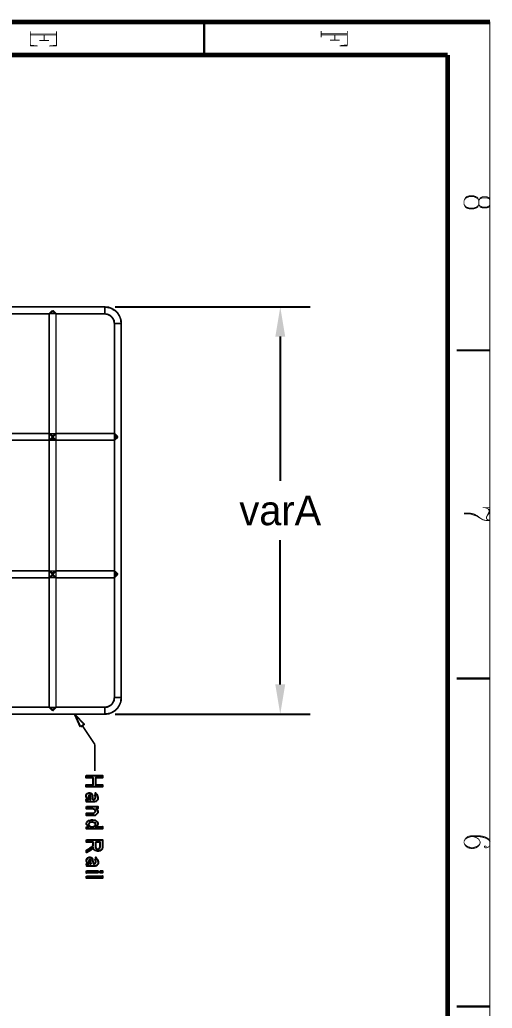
# Model space of a CAD drawing. Extents: x 0.1 to 11.6, y 0.3 to 16.2.
# Drawn here: x 8.72 to 11.58, y 10.24 to 16.23 of the extents above; entities that cross this region are included whole.
import ezdxf

# ---------------------------------------------------------------- set-up
doc = ezdxf.new("R2010")
doc.units = 0
doc.header["$MEASUREMENT"] = 0
doc.dimstyles.get("Standard").update_dxf_attribs({"dimtxt": 0.18, "dimasz": 0.18, "dimexe": 0.18, "dimexo": 0.0625, "dimgap": 0.09, "dimtad": 0, "dimtih": 1, "dimtoh": 1, "dimdec": 4, "dimzin": 0, "dimdsep": 46, "dimtxsty": 'Standard', "dimcen": 0.09, "dimadec": 0, "dimazin": 0, "dimtfac": 1, "dimtdec": 4, "dimtofl": 0, "dimtmove": 0, "dimatfit": 3, "dimfxl": 1, "dimtolj": 1, "dimtzin": 0, "dimarcsym": 0})

# ---------------------------------------------------------------- blocks, each defined once
blk = doc.blocks.new('*D0')
at = {"color": 0, "linetype": 'Continuous', "lineweight": -2, "transparency": 16777216}
for p, q in [((9.3008, 14.4933), (10.4811, 14.4933)), ((10.3011, 14.3133), (10.3011, 13.4392)), ((10.3011, 12.205), (10.3011, 13.0792)), ((9.3008, 12.025), (10.4811, 12.025))]:
    blk.add_line(p, q, dxfattribs=at)
at = {"color": 0, "linetype": 'Continuous', "transparency": 16777216}
for points in [[(10.2711, 14.3133), (10.3311, 14.3133), (10.3011, 14.4933)], [(10.2711, 12.205), (10.3311, 12.205), (10.3011, 12.025)]]:
    blk.add_solid(points, dxfattribs=at)
at = {"layer": 'Defpoints', "color": 0, "linetype": 'Continuous', "transparency": 16777216}
for p in [(9.2383, 14.4933), (10.3011, 14.4933), (9.2383, 12.025)]:
    blk.add_point(p, dxfattribs=at)
at = {"color": 0, "linetype": 'Continuous', "transparency": 16777216, "insert": (10.3011, 13.2591), "char_height": 0.18, "attachment_point": 5}
blk.add_mtext('\\A1;varA', dxfattribs=at)

msp = doc.modelspace()

# ---------------------------------------------------------------- linework, layer by layer
at = {"color": 0}
for points, const_width in [([(0.155, 16.22), (11.57, 16.22)], 0.02833), ([(9.84, 16.02), (9.84, 16.22)], 0.01333), ([(8.78836, 16.165), (8.78836, 16.075)], 0.00521), ([(8.94667, 16.1483), (8.78836, 16.1483)], 0.00521), ([(8.94667, 16.1417), (8.78836, 16.1417)], 0.00521), ([(8.87169, 16.1417), (8.87169, 16.1083)], 0.00521), ([(8.94667, 16.165), (8.94667, 16.075)], 0.00521), ([(10.5483, 16.1667), (10.5483, 16.1267)], 0.00521), ([(10.7067, 16.15), (10.5483, 16.15)], 0.00521), ([(10.7067, 16.1433), (10.5483, 16.1433)], 0.00521), ([(10.6317, 16.1433), (10.6317, 16.11)], 0.00521), ([(10.7067, 16.1667), (10.7067, 16.0767)], 0.00521), ([(8.83333, 16.075), (8.78836, 16.08)], 0.00521), ([(8.78836, 16.075), (8.83333, 16.075)], 0.00521), ([(8.90169, 16.1083), (8.84169, 16.1083)], 0.00521), ([(8.90169, 16.075), (8.94667, 16.08)], 0.00521), ([(8.94667, 16.075), (8.90169, 16.075)], 0.00521), ([(10.6617, 16.11), (10.6017, 16.11)], 0.00521), ([(10.6617, 16.0767), (10.7067, 16.0817)], 0.00521), ([(10.7067, 16.0767), (10.6617, 16.0767)], 0.00521), ([(0.39833, 16.02), (11.315, 16.02)], 0.02833), ([(11.315, 16.02), (11.315, 0.51666)], 0.02833), ([(11.4283, 15.1617), (11.4217, 15.155)], 0.00521), ([(11.4434, 15.1667), (11.4283, 15.1617)], 0.00521), ([(11.4434, 15.1617), (11.4283, 15.155)], 0.00521), ([(11.4733, 15.1667), (11.4434, 15.1667)], 0.00521), ([(11.4733, 15.1617), (11.4434, 15.1617)], 0.00521), ([(11.4883, 15.1617), (11.4733, 15.1667)], 0.00521), ([(11.4883, 15.155), (11.4733, 15.1617)], 0.00521), ([(11.4967, 15.155), (11.4883, 15.1617)], 0.00521), ([(11.5267, 15.1617), (11.5117, 15.155)], 0.00521), ([(11.55, 15.1617), (11.5267, 15.1617)], 0.00521), ([(11.565, 15.155), (11.55, 15.1617)], 0.00521), ([(11.4217, 15.155), (11.4134, 15.1383)], 0.00521), ([(11.4217, 15.15), (11.4134, 15.1383)], 0.00521), ([(11.4134, 15.1383), (11.4134, 15.115)], 0.00521), ([(11.4134, 15.115), (11.4217, 15.0983)], 0.00521), ([(11.4134, 15.115), (11.4217, 15.105)], 0.00521), ([(11.4283, 15.155), (11.4217, 15.15)], 0.00521), ([(11.4217, 15.105), (11.4283, 15.0983)], 0.00521), ([(11.4217, 15.0983), (11.4283, 15.0933)], 0.00521), ([(11.4283, 15.0983), (11.4434, 15.0933)], 0.00521), ([(11.4733, 15.0933), (11.4883, 15.0983)], 0.00521), ([(11.4967, 15.15), (11.4883, 15.155)], 0.00521), ([(11.4883, 15.0983), (11.4967, 15.105)], 0.00521), ([(11.4883, 15.0933), (11.4967, 15.0983)], 0.00521), ([(11.5033, 15.1383), (11.4967, 15.155)], 0.00521), ([(11.5033, 15.1383), (11.4967, 15.15)], 0.00521), ([(11.4967, 15.0983), (11.5033, 15.115)], 0.00521), ([(11.4967, 15.105), (11.5033, 15.115)], 0.00521), ([(11.5117, 15.155), (11.5033, 15.1383)], 0.00521), ([(11.5117, 15.15), (11.5033, 15.1383)], 0.00521), ([(11.5033, 15.1383), (11.5033, 15.115)], 0.00521), ([(11.5033, 15.115), (11.5117, 15.0983)], 0.00521), ([(11.5033, 15.115), (11.5117, 15.105)], 0.00521), ([(11.5267, 15.155), (11.5117, 15.15)], 0.00521), ([(11.5117, 15.105), (11.5267, 15.0983)], 0.00521), ([(11.5117, 15.0983), (11.5267, 15.0933)], 0.00521), ([(11.55, 15.155), (11.5267, 15.155)], 0.00521), ([(11.5267, 15.0983), (11.55, 15.0983)], 0.00521), ([(11.565, 15.15), (11.55, 15.155)], 0.00521), ([(11.55, 15.0983), (11.565, 15.105)], 0.00521), ([(11.55, 15.0933), (11.565, 15.0983)], 0.00521), ([(11.5717, 15.1383), (11.565, 15.155)], 0.00521), ([(11.5717, 15.1383), (11.565, 15.15)], 0.00521), ([(11.565, 15.0983), (11.5717, 15.115)], 0.00521), ([(11.565, 15.105), (11.5717, 15.115)], 0.00521), ([(11.4283, 15.0933), (11.4434, 15.0883)], 0.00521), ([(11.4434, 15.0933), (11.4733, 15.0933)], 0.00521), ([(11.4434, 15.0883), (11.4733, 15.0883)], 0.00521), ([(11.4733, 15.0883), (11.4883, 15.0933)], 0.00521), ([(11.5267, 15.0933), (11.55, 15.0933)], 0.00521), ([(9.23833, 14.4933), (8.29167, 14.4933)], 0.01), ([(8.29167, 14.4517), (8.90169, 14.4517)], 0.01), ([(8.78999, 14.4917), (8.74001, 14.4917)], 0.00667), ([(8.74001, 14.4533), (8.78999, 14.4533)], 0.00667), ([(8.86664, 14.4917), (8.815, 14.4917)], 0.00667), ([(8.815, 14.4533), (8.86664, 14.4533)], 0.00667), ([(8.94168, 14.4917), (8.89165, 14.4917)], 0.00667), ([(8.89165, 14.4533), (8.94168, 14.4533)], 0.00667), ([(8.90169, 14.4517), (8.92333, 14.4717)], 0.01), ([(8.90169, 14.4517), (8.90169, 13.7267)], 0.01), ([(8.90169, 14.4517), (8.94336, 14.4517)], 0.00667), ([(8.90169, 14.4517), (8.90332, 14.4517)], 0.00667), ([(8.90332, 14.4517), (8.905, 14.4517), (8.905, 14.4533), (8.90668, 14.4533), (8.90831, 14.455), (8.91, 14.455), (8.91, 14.4567), (8.91168, 14.4567), (8.91168, 14.4583), (8.91336, 14.4583), (8.91499, 14.46), (8.91667, 14.46), (8.91667, 14.4617), (8.91835, 14.4617), (8.91997, 14.4617), (8.92165, 14.4617), (8.92165, 14.4633), (8.92333, 14.4633)], 0.00667), ([(8.90332, 14.4517), (8.90332, 14.405)], 0.00667), ([(8.92333, 14.4717), (8.94336, 14.4517)], 0.01), ([(8.92333, 14.4633), (8.92503, 14.4617), (8.92665, 14.4617), (8.92833, 14.4617), (8.93001, 14.46), (8.93164, 14.46), (8.93164, 14.4583), (8.93332, 14.4583), (8.935, 14.4567), (8.93668, 14.4567), (8.93668, 14.455), (8.93832, 14.455), (8.93832, 14.4533), (8.94, 14.4533), (8.94, 14.4517), (8.94168, 14.4517)], 0.00667), ([(8.92333, 14.4633), (8.92503, 14.4633)], 0.00667), ([(8.94168, 14.4517), (8.94336, 14.4517)], 0.00667), ([(8.94168, 14.405), (8.94168, 14.4517)], 0.00667), ([(8.94168, 14.4517), (8.94336, 14.4517)], 0.00667), ([(8.94336, 14.4517), (9.23833, 14.4517)], 0.01), ([(8.94336, 13.7267), (8.94336, 14.4517)], 0.01), ([(9.01833, 14.4917), (8.96669, 14.4917)], 0.00667), ([(8.96669, 14.4533), (9.01833, 14.4533)], 0.00667), ([(9.09332, 14.4917), (9.04335, 14.4917)], 0.00667), ([(9.04335, 14.4533), (9.09332, 14.4533)], 0.00667), ([(9.16835, 14.4917), (9.11833, 14.4917)], 0.00667), ([(9.11833, 14.4533), (9.16835, 14.4533)], 0.00667), ([(9.23833, 14.4917), (9.19499, 14.4917)], 0.00667), ([(9.19499, 14.4533), (9.23833, 14.4533)], 0.00667), ([(9.33832, 14.3933), (9.33664, 14.415), (9.32835, 14.4367), (9.31668, 14.4567), (9.30165, 14.4717), (9.28168, 14.4833), (9.26167, 14.4917), (9.23833, 14.4933)], 0.01), ([(9.23833, 14.4933), (9.23833, 14.4717)], 0.01), ([(9.23833, 14.4717), (9.23833, 14.4517)], 0.01), ([(9.29665, 14.3933), (9.29335, 14.4117), (9.285, 14.4267), (9.27333, 14.44), (9.25667, 14.4483), (9.23833, 14.4517)], 0.01), ([(9.26497, 14.4867), (9.25999, 14.4883), (9.23833, 14.4917)], 0.00667), ([(9.27165, 14.4433), (9.25667, 14.45), (9.23833, 14.4533)], 0.00667), ([(9.32335, 14.4417), (9.315, 14.455), (9.30003, 14.47), (9.28668, 14.4767)], 0.00667), ([(8.90332, 14.38), (8.90332, 14.3283)], 0.00667), ([(8.94168, 14.3283), (8.94168, 14.38)], 0.00667), ([(9.29833, 14.3933), (9.29665, 14.4117), (9.28836, 14.4267)], 0.00667), ([(9.29665, 14.3933), (9.29665, 13.7267)], 0.01), ([(9.31836, 14.3933), (9.29665, 14.3933)], 0.01), ([(9.29833, 14.3933), (9.29833, 14.3317)], 0.00667), ([(9.33832, 14.3933), (9.31836, 14.3933)], 0.01), ([(9.33664, 14.3933), (9.33333, 14.415), (9.33333, 14.42)], 0.00667), ([(9.33664, 14.3317), (9.33664, 14.3933)], 0.00667), ([(9.33832, 12.125), (9.33832, 14.3933)], 0.01), ([(8.90332, 14.3033), (8.90332, 14.2533)], 0.00667), ([(8.94168, 14.2533), (8.94168, 14.3033)], 0.00667), ([(9.29833, 14.3067), (9.29833, 14.2567)], 0.00667), ([(9.33664, 14.2567), (9.33664, 14.3067)], 0.00667), ([(8.90332, 14.2283), (8.90332, 14.1767)], 0.00667), ([(8.94168, 14.1767), (8.94168, 14.2283)], 0.00667), ([(9.29833, 14.2317), (9.29833, 14.1817)], 0.00667), ([(9.33664, 14.1817), (9.33664, 14.2317)], 0.00667), ([(11.37, 14.23), (11.57, 14.23)], 0.01333), ([(8.90332, 14.1517), (8.90332, 14.1017)], 0.00667), ([(8.94168, 14.1017), (8.94168, 14.1517)], 0.00667), ([(9.29833, 14.155), (9.29833, 14.105)], 0.00667), ([(9.33664, 14.105), (9.33664, 14.155)], 0.00667), ([(9.29833, 14.08), (9.29833, 14.03)], 0.00667), ([(9.33664, 14.03), (9.33664, 14.08)], 0.00667), ([(8.90332, 14.0767), (8.90332, 14.0267)], 0.00667), ([(8.94168, 14.0267), (8.94168, 14.0767)], 0.00667), ([(8.90332, 14), (8.90332, 13.95)], 0.00667), ([(8.94168, 13.95), (8.94168, 14)], 0.00667), ([(9.29833, 14.0033), (9.29833, 13.9533)], 0.00667), ([(9.33664, 13.9533), (9.33664, 14.0033)], 0.00667), ([(8.90332, 13.925), (8.90332, 13.875)], 0.00667), ([(8.94168, 13.875), (8.94168, 13.925)], 0.00667), ([(9.29833, 13.9283), (9.29833, 13.8783)], 0.00667), ([(9.33664, 13.8783), (9.33664, 13.9283)], 0.00667), ([(8.90332, 13.8483), (8.90332, 13.7983)], 0.00667), ([(8.94168, 13.7983), (8.94168, 13.8483)], 0.00667), ([(9.29833, 13.8533), (9.29833, 13.8017)], 0.00667), ([(9.33664, 13.8017), (9.33664, 13.8533)], 0.00667), ([(8.90169, 13.7267), (8.35667, 13.7267)], 0.01), ([(8.78168, 13.725), (8.72999, 13.725)], 0.00667), ([(8.85667, 13.725), (8.80664, 13.725)], 0.00667), ([(8.93332, 13.725), (8.88167, 13.725)], 0.00667), ([(8.90169, 13.685), (8.90169, 13.7267)], 0.01), ([(8.92333, 13.705), (8.90169, 13.7267)], 0.01), ([(8.92333, 13.705), (8.90169, 13.7267)], 0.01), ([(8.90332, 13.7267), (8.90169, 13.7267)], 0.00667), ([(8.90332, 13.7267), (8.90169, 13.7267)], 0.00667), ([(8.94336, 13.7267), (8.90169, 13.7267)], 0.00667), ([(8.94336, 13.7267), (8.90169, 13.7267)], 0.00667), ([(8.90332, 13.7733), (8.90332, 13.7267)], 0.00667), ([(8.92333, 13.715), (8.92165, 13.715), (8.91997, 13.715), (8.91997, 13.7167), (8.91835, 13.7167), (8.91667, 13.7167), (8.91667, 13.7183), (8.91499, 13.7183), (8.91336, 13.7183), (8.91336, 13.72), (8.91168, 13.72), (8.91168, 13.7217), (8.91, 13.7217), (8.90831, 13.7233), (8.90668, 13.7233), (8.90668, 13.725), (8.905, 13.725), (8.905, 13.7267), (8.90332, 13.7267)], 0.00667), ([(8.92333, 13.715), (8.92165, 13.715), (8.91997, 13.715), (8.91997, 13.7167), (8.91835, 13.7167), (8.91667, 13.7167), (8.91667, 13.7183), (8.91499, 13.7183), (8.91336, 13.7183), (8.91336, 13.72), (8.91168, 13.72), (8.91168, 13.7217), (8.91, 13.7217), (8.90831, 13.7233), (8.90668, 13.7233), (8.90668, 13.725), (8.905, 13.725), (8.905, 13.7267), (8.90332, 13.7267)], 0.00667), ([(8.90332, 13.685), (8.90332, 13.7267)], 0.00667), ([(8.90332, 13.7267), (8.905, 13.7267)], 0.00667), ([(8.90332, 13.7267), (8.905, 13.7267)], 0.00667), ([(8.94336, 13.7267), (8.92333, 13.705)], 0.01), ([(8.94336, 13.7267), (8.92333, 13.705)], 0.01), ([(8.94168, 13.7267), (8.94, 13.7267), (8.94, 13.725), (8.93832, 13.725), (8.93832, 13.7233), (8.93668, 13.7233), (8.93668, 13.7217), (8.935, 13.7217), (8.93332, 13.72), (8.93169, 13.72), (8.93169, 13.7183), (8.93001, 13.7183), (8.93001, 13.7167), (8.92833, 13.7167), (8.92665, 13.7167), (8.92503, 13.7167), (8.92503, 13.715), (8.92333, 13.715)], 0.00667), ([(8.94168, 13.7267), (8.94, 13.7267), (8.94, 13.725), (8.93832, 13.725), (8.93832, 13.7233), (8.93668, 13.7233), (8.93668, 13.7217), (8.935, 13.7217), (8.93332, 13.72), (8.93169, 13.72), (8.93169, 13.7183), (8.93001, 13.7183), (8.93001, 13.7167), (8.92833, 13.7167), (8.92665, 13.7167), (8.92503, 13.7167), (8.92503, 13.715), (8.92333, 13.715)], 0.00667), ([(8.94168, 13.7267), (8.94168, 13.7733)], 0.00667), ([(8.94336, 13.7267), (8.94168, 13.7267)], 0.00667), ([(8.94336, 13.7267), (8.94168, 13.7267)], 0.00667), ([(8.94168, 13.7267), (8.94168, 13.685)], 0.00667), ([(8.94336, 13.7267), (8.94336, 13.685)], 0.01), ([(9.29665, 13.7267), (8.94336, 13.7267)], 0.01), ([(9.00836, 13.725), (8.95833, 13.725)], 0.00667), ([(9.08501, 13.725), (9.03331, 13.725)], 0.00667), ([(9.16, 13.725), (9.11003, 13.725)], 0.00667), ([(9.23503, 13.725), (9.185, 13.725)], 0.00667), ([(9.29665, 13.725), (9.26167, 13.725)], 0.00667), ([(9.29665, 13.685), (9.29665, 13.7267)], 0.01), ([(9.29665, 13.7267), (9.31836, 13.705)], 0.01), ([(9.29665, 13.7267), (9.31836, 13.705)], 0.01), ([(9.29665, 13.7267), (9.29665, 13.685)], 0.00667), ([(9.29665, 13.7267), (9.29665, 13.685)], 0.00667), ([(9.29665, 13.7267), (9.29665, 13.725)], 0.00667), ([(9.29665, 13.7267), (9.29665, 13.725)], 0.00667), ([(9.29665, 13.725), (9.29833, 13.725)], 0.00667), ([(9.29665, 13.725), (9.29665, 13.7233), (9.29833, 13.7233), (9.29833, 13.7217), (9.30003, 13.7217), (9.30003, 13.72), (9.30165, 13.7183), (9.30165, 13.7167), (9.30333, 13.7167), (9.30333, 13.715), (9.30501, 13.715), (9.30501, 13.7133), (9.30664, 13.7116), (9.30664, 13.71), (9.30664, 13.7083), (9.30832, 13.7083), (9.30832, 13.7067), (9.30832, 13.705), (9.30832, 13.7033), (9.30664, 13.7033), (9.30664, 13.7017), (9.30664, 13.7), (9.30501, 13.6983), (9.30501, 13.6967), (9.30333, 13.6967), (9.30333, 13.695), (9.30165, 13.6934), (9.30165, 13.6917), (9.30003, 13.6917), (9.30003, 13.69), (9.29833, 13.69), (9.29833, 13.6883), (9.29665, 13.6883), (9.29665, 13.6867)], 0.00667), ([(9.29665, 13.725), (9.29665, 13.7233), (9.29833, 13.7233), (9.29833, 13.7217), (9.30003, 13.7217), (9.30003, 13.72), (9.30165, 13.7183), (9.30165, 13.7167), (9.30333, 13.7167), (9.30333, 13.715), (9.30501, 13.715), (9.30501, 13.7133), (9.30664, 13.7116), (9.30664, 13.71), (9.30664, 13.7083), (9.30832, 13.7083), (9.30832, 13.7067), (9.30832, 13.705), (9.30832, 13.7033), (9.30664, 13.7033), (9.30664, 13.7017), (9.30664, 13.7), (9.30501, 13.6983), (9.30501, 13.6967), (9.30333, 13.6967), (9.30333, 13.695), (9.30165, 13.6934), (9.30165, 13.6917), (9.30003, 13.6917), (9.30003, 13.69), (9.29833, 13.69), (9.29833, 13.6883), (9.29665, 13.6883), (9.29665, 13.6867)], 0.00667), ([(9.29665, 13.725), (9.29833, 13.725)], 0.00667), ([(9.29665, 13.725), (9.29833, 13.725)], 0.00667), ([(9.29833, 13.7767), (9.29833, 13.7267)], 0.00667), ([(9.33664, 13.7267), (9.33664, 13.7767)], 0.00667), ([(8.35667, 13.685), (8.90169, 13.685)], 0.01), ([(8.72999, 13.6867), (8.78168, 13.6867)], 0.00667), ([(8.80664, 13.6867), (8.85667, 13.6867)], 0.00667), ([(8.88167, 13.6867), (8.93332, 13.6867)], 0.00667), ([(8.90169, 13.685), (8.92333, 13.705)], 0.01), ([(8.90169, 13.685), (8.92333, 13.705)], 0.01), ([(8.90169, 13.685), (8.90169, 12.8933)], 0.01), ([(8.90169, 13.685), (8.90332, 13.685)], 0.00667), ([(8.90169, 13.685), (8.90332, 13.685)], 0.00667), ([(8.90169, 13.685), (8.94336, 13.685)], 0.00667), ([(8.90169, 13.685), (8.94336, 13.685)], 0.00667), ([(8.90332, 13.685), (8.905, 13.685), (8.905, 13.6867), (8.90668, 13.6867), (8.90831, 13.6883), (8.91, 13.6883), (8.91, 13.69), (8.91168, 13.69), (8.91168, 13.6917), (8.91336, 13.6917), (8.91499, 13.6934), (8.91667, 13.6934), (8.91667, 13.695), (8.91835, 13.695), (8.91997, 13.695), (8.92165, 13.695), (8.92333, 13.6967)], 0.00667), ([(8.90332, 13.685), (8.905, 13.685), (8.905, 13.6867), (8.90668, 13.6867), (8.90831, 13.6883), (8.91, 13.6883), (8.91, 13.69), (8.91168, 13.69), (8.91168, 13.6917), (8.91336, 13.6917), (8.91499, 13.6934), (8.91667, 13.6934), (8.91667, 13.695), (8.91835, 13.695), (8.91997, 13.695), (8.92165, 13.695), (8.92333, 13.6967)], 0.00667), ([(8.90332, 13.685), (8.90332, 13.6433)], 0.00667), ([(8.92165, 13.715), (8.92333, 13.715)], 0.00667), ([(8.92165, 13.715), (8.92333, 13.715)], 0.00667), ([(8.92333, 13.705), (8.94336, 13.685)], 0.01), ([(8.92333, 13.705), (8.94336, 13.685)], 0.01), ([(8.92333, 13.6967), (8.92333, 13.695), (8.92503, 13.695), (8.92665, 13.695), (8.92833, 13.695), (8.92833, 13.6934), (8.93001, 13.6934), (8.93164, 13.6934), (8.93164, 13.6917), (8.93332, 13.6917), (8.935, 13.69), (8.93668, 13.69), (8.93668, 13.6883), (8.93832, 13.6883), (8.93832, 13.6867), (8.94, 13.6867), (8.94, 13.685), (8.94168, 13.685)], 0.00667), ([(8.92333, 13.6967), (8.92333, 13.695), (8.92503, 13.695), (8.92665, 13.695), (8.92833, 13.695), (8.92833, 13.6934), (8.93001, 13.6934), (8.93164, 13.6934), (8.93164, 13.6917), (8.93332, 13.6917), (8.935, 13.69), (8.93668, 13.69), (8.93668, 13.6883), (8.93832, 13.6883), (8.93832, 13.6867), (8.94, 13.6867), (8.94, 13.685), (8.94168, 13.685)], 0.00667), ([(8.92333, 13.695), (8.92503, 13.695)], 0.00667), ([(8.92333, 13.695), (8.92503, 13.695)], 0.00667), ([(8.94168, 13.685), (8.94336, 13.685)], 0.00667), ([(8.94168, 13.685), (8.94336, 13.685)], 0.00667), ([(8.94168, 13.685), (8.94336, 13.685)], 0.00667), ([(8.94168, 13.685), (8.94336, 13.685)], 0.00667), ([(8.94168, 13.6433), (8.94168, 13.685)], 0.00667), ([(8.94168, 13.685), (8.94336, 13.685)], 0.00667), ([(8.94336, 12.8933), (8.94336, 13.685)], 0.01), ([(8.94336, 13.685), (9.29665, 13.685)], 0.01), ([(8.95833, 13.6867), (9.00836, 13.6867)], 0.00667), ([(9.03331, 13.6867), (9.08501, 13.6867)], 0.00667), ([(9.11003, 13.6867), (9.16, 13.6867)], 0.00667), ([(9.185, 13.6867), (9.23503, 13.6867)], 0.00667), ([(9.26167, 13.6867), (9.29665, 13.6867)], 0.00667), ([(9.31836, 13.705), (9.29665, 13.685)], 0.01), ([(9.31836, 13.705), (9.29665, 13.685)], 0.01), ([(9.29665, 13.685), (9.29665, 12.8933)], 0.01), ([(9.29665, 13.6867), (9.29833, 13.6867)], 0.00667), ([(9.29665, 13.6867), (9.29833, 13.6867)], 0.00667), ([(9.29665, 13.6867), (9.29665, 13.685)], 0.00667), ([(9.29665, 13.6867), (9.29665, 13.685)], 0.00667), ([(9.29833, 13.7017), (9.29833, 13.65)], 0.00667), ([(9.33664, 13.65), (9.33664, 13.7017)], 0.00667), ([(8.90332, 13.6183), (8.90332, 13.5667)], 0.00667), ([(8.94168, 13.5667), (8.94168, 13.6183)], 0.00667), ([(9.29833, 13.625), (9.29833, 13.575)], 0.00667), ([(9.33664, 13.575), (9.33664, 13.625)], 0.00667), ([(8.90332, 13.5417), (8.90332, 13.4916)], 0.00667), ([(8.94168, 13.4916), (8.94168, 13.5417)], 0.00667), ([(9.29833, 13.55), (9.29833, 13.4983)], 0.00667), ([(9.33664, 13.4983), (9.33664, 13.55)], 0.00667), ([(8.90332, 13.4667), (8.90332, 13.415)], 0.00667), ([(8.94168, 13.415), (8.94168, 13.4667)], 0.00667), ([(9.29833, 13.4733), (9.29833, 13.4233)], 0.00667), ([(9.33664, 13.4233), (9.33664, 13.4733)], 0.00667), ([(8.90332, 13.39), (8.90332, 13.34)], 0.00667), ([(8.94168, 13.34), (8.94168, 13.39)], 0.00667), ([(9.29833, 13.3983), (9.29833, 13.3467)], 0.00667), ([(9.33664, 13.3467), (9.33664, 13.3983)], 0.00667), ([(8.90332, 13.315), (8.90332, 13.2633)], 0.00667), ([(8.94168, 13.2633), (8.94168, 13.315)], 0.00667), ([(9.29833, 13.3217), (9.29833, 13.2717)], 0.00667), ([(9.33664, 13.2717), (9.33664, 13.3217)], 0.00667), ([(9.29833, 13.2467), (9.29833, 13.1967)], 0.00667), ([(9.33664, 13.1967), (9.33664, 13.2467)], 0.00667), ([(11.4517, 13.2433), (11.4134, 13.2433)], 0.00521), ([(11.4733, 13.2383), (11.4517, 13.2433)], 0.00521), ([(11.5717, 13.2767), (11.5267, 13.2767)], 0.00521), ([(11.5417, 13.2767), (11.5566, 13.2717)], 0.00521), ([(11.5717, 13.25), (11.55, 13.2217)], 0.00521), ([(11.565, 13.25), (11.55, 13.2217)], 0.00521), ([(11.5566, 13.2717), (11.5717, 13.26)], 0.00521), ([(11.5566, 13.2717), (11.565, 13.26)], 0.00521), ([(11.565, 13.26), (11.565, 13.25)], 0.00521), ([(8.90332, 13.2383), (8.90332, 13.1883)], 0.00667), ([(8.94168, 13.1883), (8.94168, 13.2383)], 0.00667), ([(11.4517, 13.2383), (11.4134, 13.2383)], 0.00521), ([(11.4733, 13.2317), (11.4517, 13.2383)], 0.00521), ([(11.4883, 13.2317), (11.4733, 13.2383)], 0.00521), ([(11.4883, 13.2267), (11.4733, 13.2317)], 0.00521), ([(11.5267, 13.2033), (11.4883, 13.2317)], 0.00521), ([(11.5267, 13.2033), (11.4883, 13.2267)], 0.00521), ([(11.55, 13.1983), (11.5267, 13.2033)], 0.00521), ([(11.55, 13.2217), (11.55, 13.21)], 0.00521), ([(11.55, 13.21), (11.5566, 13.2033)], 0.00521), ([(11.5717, 13.1983), (11.55, 13.1983)], 0.00521), ([(11.5566, 13.2033), (11.5717, 13.1983)], 0.00521), ([(8.90332, 13.1634), (8.90332, 13.1117)], 0.00667), ([(8.94168, 13.1117), (8.94168, 13.1634)], 0.00667), ([(9.29833, 13.17), (9.29833, 13.12)], 0.00667), ([(9.33664, 13.12), (9.33664, 13.17)], 0.00667), ([(8.90332, 13.0866), (8.90332, 13.0367)], 0.00667), ([(8.94168, 13.0367), (8.94168, 13.0866)], 0.00667), ([(9.29833, 13.095), (9.29833, 13.045)], 0.00667), ([(9.33664, 13.045), (9.33664, 13.095)], 0.00667), ([(8.90332, 13.0117), (8.90332, 12.9616)], 0.00667), ([(8.94168, 12.9616), (8.94168, 13.0117)], 0.00667), ([(9.29833, 13.0183), (9.29833, 12.9683)], 0.00667), ([(9.33664, 12.9683), (9.33664, 13.0183)], 0.00667), ([(9.29833, 12.9434), (9.29833, 12.8933)], 0.00667), ([(9.33664, 12.8933), (9.33664, 12.9434)], 0.00667), ([(8.90169, 12.8933), (8.35667, 12.8933)], 0.01), ([(8.78168, 12.8917), (8.72999, 12.8917)], 0.00667), ([(8.85667, 12.8917), (8.80664, 12.8917)], 0.00667), ([(8.93332, 12.8917), (8.88167, 12.8917)], 0.00667), ([(8.90169, 12.8517), (8.90169, 12.8933)], 0.01), ([(8.92333, 12.8733), (8.90169, 12.8933)], 0.01), ([(8.92333, 12.8733), (8.90169, 12.8933)], 0.01), ([(8.90332, 12.8933), (8.90169, 12.8933)], 0.00667), ([(8.90332, 12.8933), (8.90169, 12.8933)], 0.00667), ([(8.94336, 12.8933), (8.90169, 12.8933)], 0.00667), ([(8.94336, 12.8933), (8.90169, 12.8933)], 0.00667), ([(8.90332, 12.935), (8.90332, 12.8933)], 0.00667), ([(8.905, 12.8933), (8.90332, 12.8933)], 0.00667), ([(8.905, 12.8933), (8.90332, 12.8933)], 0.00667), ([(8.92333, 12.8834), (8.92165, 12.8834), (8.91997, 12.8834), (8.91835, 12.8834), (8.91667, 12.8834), (8.91667, 12.885), (8.91499, 12.885), (8.91336, 12.8867), (8.91168, 12.8867), (8.91168, 12.8883), (8.91, 12.8883), (8.91, 12.89), (8.90831, 12.89), (8.90831, 12.8917), (8.90668, 12.8917), (8.905, 12.8917), (8.905, 12.8933), (8.90332, 12.8933)], 0.00667), ([(8.92333, 12.8834), (8.92165, 12.8834), (8.91997, 12.8834), (8.91835, 12.8834), (8.91667, 12.8834), (8.91667, 12.885), (8.91499, 12.885), (8.91336, 12.8867), (8.91168, 12.8867), (8.91168, 12.8883), (8.91, 12.8883), (8.91, 12.89), (8.90831, 12.89), (8.90831, 12.8917), (8.90668, 12.8917), (8.905, 12.8917), (8.905, 12.8933), (8.90332, 12.8933)], 0.00667), ([(8.90332, 12.8933), (8.905, 12.8933)], 0.00667), ([(8.90332, 12.8933), (8.905, 12.8933)], 0.00667), ([(8.90332, 12.8517), (8.90332, 12.8933)], 0.00667), ([(8.92165, 12.8834), (8.92333, 12.8834)], 0.00667), ([(8.92165, 12.8834), (8.92333, 12.8834)], 0.00667), ([(8.94336, 12.8933), (8.92333, 12.8733)], 0.01), ([(8.94336, 12.8933), (8.92333, 12.8733)], 0.01), ([(8.94168, 12.8933), (8.94, 12.8933), (8.94, 12.8917), (8.93832, 12.8917), (8.93832, 12.89), (8.93668, 12.89), (8.93668, 12.8883), (8.935, 12.8883), (8.93332, 12.8883), (8.93332, 12.8867), (8.93169, 12.8867), (8.93169, 12.885), (8.93001, 12.885), (8.92833, 12.885), (8.92833, 12.8834), (8.92665, 12.8834), (8.92503, 12.8834), (8.92333, 12.8834)], 0.00667), ([(8.94168, 12.8933), (8.94, 12.8933), (8.94, 12.8917), (8.93832, 12.8917), (8.93832, 12.89), (8.93668, 12.89), (8.93668, 12.8883), (8.935, 12.8883), (8.93332, 12.8883), (8.93332, 12.8867), (8.93169, 12.8867), (8.93169, 12.885), (8.93001, 12.885), (8.92833, 12.885), (8.92833, 12.8834), (8.92665, 12.8834), (8.92503, 12.8834), (8.92333, 12.8834)], 0.00667), ([(8.94168, 12.8933), (8.94168, 12.935)], 0.00667), ([(8.94336, 12.8933), (8.94168, 12.8933)], 0.00667), ([(8.94336, 12.8933), (8.94168, 12.8933)], 0.00667), ([(8.94168, 12.8933), (8.94168, 12.8517)], 0.00667), ([(8.94336, 12.8933), (8.94336, 12.8517)], 0.01), ([(9.29665, 12.8933), (8.94336, 12.8933)], 0.01), ([(9.00836, 12.8917), (8.95833, 12.8917)], 0.00667), ([(9.08501, 12.8917), (9.03331, 12.8917)], 0.00667), ([(9.16, 12.8917), (9.11003, 12.8917)], 0.00667), ([(9.23503, 12.8917), (9.185, 12.8917)], 0.00667), ([(9.29665, 12.8917), (9.26167, 12.8917)], 0.00667), ([(9.29665, 12.8517), (9.29665, 12.8933)], 0.01), ([(9.29665, 12.8933), (9.31836, 12.8733)], 0.01), ([(9.29665, 12.8933), (9.31836, 12.8733)], 0.01), ([(9.29665, 12.8933), (9.29665, 12.8517)], 0.00667), ([(9.29665, 12.8933), (9.29665, 12.8517)], 0.00667), ([(9.29665, 12.8933), (9.29665, 12.8917)], 0.00667), ([(9.29665, 12.8933), (9.29665, 12.8917)], 0.00667), ([(9.29665, 12.8917), (9.29665, 12.89), (9.29833, 12.89), (9.29833, 12.8883), (9.30003, 12.8883), (9.30003, 12.8867), (9.30165, 12.8867), (9.30165, 12.885), (9.30333, 12.8834), (9.30333, 12.8817), (9.30501, 12.8817), (9.30501, 12.88), (9.30664, 12.8783), (9.30664, 12.8767), (9.30664, 12.875), (9.30832, 12.875), (9.30832, 12.8733)], 0.00667), ([(9.29665, 12.8917), (9.29665, 12.89), (9.29833, 12.89), (9.29833, 12.8883), (9.30003, 12.8883), (9.30003, 12.8867), (9.30165, 12.8867), (9.30165, 12.885), (9.30333, 12.8834), (9.30333, 12.8817), (9.30501, 12.8817), (9.30501, 12.88), (9.30664, 12.8783), (9.30664, 12.8767), (9.30664, 12.875), (9.30832, 12.875), (9.30832, 12.8733), (9.30832, 12.8717), (9.30664, 12.87), (9.30664, 12.8683), (9.30664, 12.8666), (9.30501, 12.8666), (9.30501, 12.865), (9.30501, 12.8633), (9.30333, 12.8633), (9.30333, 12.8617), (9.30165, 12.8617), (9.30165, 12.86), (9.30003, 12.8583), (9.30003, 12.8567), (9.29833, 12.8567), (9.29833, 12.855), (9.29665, 12.855), (9.29665, 12.8533)], 0.00667), ([(9.29665, 12.8917), (9.29833, 12.8917)], 0.00667), ([(8.35667, 12.8517), (8.90169, 12.8517)], 0.01), ([(8.72999, 12.8533), (8.78168, 12.8533)], 0.00667), ([(8.80664, 12.8533), (8.85667, 12.8533)], 0.00667), ([(8.88167, 12.8533), (8.93332, 12.8533)], 0.00667), ([(8.90169, 12.8517), (8.92333, 12.8733)], 0.01), ([(8.90169, 12.8517), (8.92333, 12.8733)], 0.01), ([(8.90169, 12.8517), (8.90169, 12.0667)], 0.01), ([(8.90169, 12.8517), (8.90332, 12.8517)], 0.00667), ([(8.90169, 12.8517), (8.90332, 12.8517)], 0.00667), ([(8.90169, 12.8517), (8.94336, 12.8517)], 0.00667), ([(8.90169, 12.8517), (8.94336, 12.8517)], 0.00667), ([(8.90332, 12.8517), (8.905, 12.8517), (8.905, 12.8533), (8.90668, 12.8533), (8.90668, 12.855), (8.90831, 12.855), (8.91, 12.8567), (8.91168, 12.8567), (8.91168, 12.8583), (8.91336, 12.8583), (8.91336, 12.86), (8.91499, 12.86), (8.91667, 12.86), (8.91667, 12.8617), (8.91835, 12.8617), (8.91997, 12.8617), (8.91997, 12.8633), (8.92165, 12.8633), (8.92333, 12.8633)], 0.00667), ([(8.90332, 12.8517), (8.905, 12.8517), (8.905, 12.8533), (8.90668, 12.8533), (8.90668, 12.855), (8.90831, 12.855), (8.91, 12.8567), (8.91168, 12.8567), (8.91168, 12.8583), (8.91336, 12.8583), (8.91336, 12.86), (8.91499, 12.86), (8.91667, 12.86), (8.91667, 12.8617), (8.91835, 12.8617), (8.91997, 12.8617), (8.91997, 12.8633), (8.92165, 12.8633), (8.92333, 12.8633)], 0.00667), ([(8.90332, 12.8517), (8.90332, 12.8133)], 0.00667), ([(8.92333, 12.8733), (8.94336, 12.8517)], 0.01), ([(8.92333, 12.8733), (8.94336, 12.8517)], 0.01), ([(8.92333, 12.8633), (8.92503, 12.8633), (8.92503, 12.8617), (8.92665, 12.8617), (8.92833, 12.8617), (8.93001, 12.8617), (8.93001, 12.86), (8.93164, 12.86), (8.93332, 12.8583), (8.935, 12.8583), (8.935, 12.8567), (8.93668, 12.8567), (8.93668, 12.855), (8.93832, 12.855), (8.93832, 12.8533), (8.94, 12.8533), (8.94, 12.8517), (8.94168, 12.8517)], 0.00667), ([(8.92333, 12.8633), (8.92503, 12.8633)], 0.00667), ([(8.92333, 12.8633), (8.92503, 12.8633), (8.92503, 12.8617), (8.92665, 12.8617), (8.92833, 12.8617), (8.93001, 12.8617), (8.93001, 12.86), (8.93164, 12.86), (8.93332, 12.8583), (8.935, 12.8583), (8.935, 12.8567), (8.93668, 12.8567), (8.93668, 12.855), (8.93832, 12.855), (8.93832, 12.8533), (8.94, 12.8533), (8.94, 12.8517), (8.94168, 12.8517)], 0.00667), ([(8.92333, 12.8633), (8.92503, 12.8633)], 0.00667), ([(8.94168, 12.8517), (8.94336, 12.8517)], 0.00667), ([(8.94168, 12.8517), (8.94336, 12.8517)], 0.00667), ([(8.94168, 12.8517), (8.94336, 12.8517)], 0.00667), ([(8.94168, 12.8517), (8.94336, 12.8517)], 0.00667), ([(8.94168, 12.8517), (8.94336, 12.8517)], 0.00667), ([(8.94168, 12.8517), (8.94336, 12.8517)], 0.00667), ([(8.94168, 12.8133), (8.94168, 12.8517)], 0.00667), ([(8.94336, 12.0667), (8.94336, 12.8517)], 0.01), ([(8.94336, 12.8517), (9.29665, 12.8517)], 0.01), ([(8.95833, 12.8533), (9.00836, 12.8533)], 0.00667), ([(9.03331, 12.8533), (9.08501, 12.8533)], 0.00667), ([(9.11003, 12.8533), (9.16, 12.8533)], 0.00667), ([(9.185, 12.8533), (9.23503, 12.8533)], 0.00667), ([(9.26167, 12.8533), (9.29665, 12.8533)], 0.00667), ([(9.31836, 12.8733), (9.29665, 12.8517)], 0.01), ([(9.31836, 12.8733), (9.29665, 12.8517)], 0.01), ([(9.29665, 12.8517), (9.29665, 12.125)], 0.01), ([(9.30832, 12.8733), (9.30832, 12.8717), (9.30832, 12.87), (9.30664, 12.87), (9.30664, 12.8683), (9.30664, 12.8666), (9.30501, 12.8666), (9.30501, 12.865), (9.30501, 12.8633), (9.30333, 12.8633), (9.30333, 12.8617), (9.30165, 12.8617), (9.30165, 12.86), (9.30003, 12.8583), (9.30003, 12.8567), (9.29833, 12.8567), (9.29833, 12.855), (9.29665, 12.855), (9.29665, 12.8533)], 0.00667), ([(9.29665, 12.8533), (9.29665, 12.8517)], 0.00667), ([(9.29665, 12.8533), (9.29665, 12.8517)], 0.00667), ([(9.29833, 12.8683), (9.29833, 12.8167)], 0.00667), ([(9.30832, 12.8717), (9.30832, 12.8733)], 0.00667), ([(9.33664, 12.8167), (9.33664, 12.8683)], 0.00667), ([(8.90332, 12.7884), (8.90332, 12.7367)], 0.00667), ([(8.94168, 12.7367), (8.94168, 12.7867)], 0.00667), ([(9.29833, 12.7917), (9.29833, 12.7416)], 0.00667), ([(9.33664, 12.7416), (9.33664, 12.7917)], 0.00667), ([(8.90332, 12.7116), (8.90332, 12.6617)], 0.00667), ([(8.94168, 12.6617), (8.94168, 12.7116)], 0.00667), ([(9.29833, 12.7167), (9.29833, 12.665)], 0.00667), ([(9.33664, 12.665), (9.33664, 12.7167)], 0.00667), ([(9.29833, 12.64), (9.29833, 12.59)], 0.00667), ([(9.33664, 12.59), (9.33664, 12.64)], 0.00667), ([(8.90332, 12.6367), (8.90332, 12.585)], 0.00667), ([(8.94168, 12.585), (8.94168, 12.6367)], 0.00667), ([(8.90332, 12.56), (8.90332, 12.51)], 0.00667), ([(8.94168, 12.51), (8.94168, 12.56)], 0.00667), ([(9.29833, 12.565), (9.29833, 12.5133)], 0.00667), ([(9.33664, 12.5133), (9.33664, 12.565)], 0.00667), ([(8.90332, 12.485), (8.90332, 12.4333)], 0.00667), ([(8.94168, 12.4333), (8.94168, 12.485)], 0.00667), ([(9.29833, 12.4883), (9.29833, 12.4383)], 0.00667), ([(9.33664, 12.4383), (9.33664, 12.4883)], 0.00667), ([(8.90332, 12.4083), (8.90332, 12.3583)], 0.00667), ([(8.94168, 12.3583), (8.94168, 12.4083)], 0.00667), ([(9.29833, 12.4134), (9.29833, 12.3617)], 0.00667), ([(9.33664, 12.3617), (9.33664, 12.4134)], 0.00667), ([(8.90332, 12.3333), (8.90332, 12.2817)], 0.00667), ([(8.94168, 12.2817), (8.94168, 12.3333)], 0.00667), ([(9.29833, 12.3366), (9.29833, 12.2867)], 0.00667), ([(9.33664, 12.2867), (9.33664, 12.3366)], 0.00667), ([(8.90332, 12.2567), (8.90332, 12.2067)], 0.00667), ([(8.94168, 12.2067), (8.94168, 12.2567)], 0.00667), ([(9.29833, 12.2617), (9.29833, 12.2116)], 0.00667), ([(9.33664, 12.2116), (9.33664, 12.2617)], 0.00667), ([(11.37, 12.2416), (11.57, 12.2416)], 0.01333), ([(8.90332, 12.1816), (8.90332, 12.1317)], 0.00667), ([(8.94168, 12.1317), (8.94168, 12.1816)], 0.00667), ([(9.29833, 12.185), (9.29833, 12.125)], 0.00667), ([(9.33664, 12.125), (9.33664, 12.185)], 0.00667), ([(8.90332, 12.105), (8.90332, 12.0667)], 0.00667), ([(8.94168, 12.0667), (8.94168, 12.105)], 0.00667), ([(9.23833, 12.0667), (9.25667, 12.07), (9.27333, 12.0783), (9.285, 12.09), (9.29335, 12.1067), (9.29665, 12.125)], 0.01), ([(9.23833, 12.025), (9.26167, 12.0267), (9.28168, 12.035), (9.30165, 12.0467), (9.31668, 12.0617), (9.32835, 12.0817), (9.33664, 12.1017), (9.33832, 12.125)], 0.01), ([(9.28836, 12.0917), (9.29665, 12.1067), (9.29833, 12.125)], 0.00667), ([(9.31836, 12.125), (9.29665, 12.125)], 0.01), ([(9.33832, 12.125), (9.31836, 12.125)], 0.01), ([(9.33333, 12.0983), (9.33333, 12.1033), (9.33664, 12.125)], 0.00667), ([(8.90169, 12.0667), (8.29167, 12.0667)], 0.01), ([(8.78999, 12.065), (8.74001, 12.065)], 0.00667), ([(8.86664, 12.065), (8.815, 12.065)], 0.00667), ([(8.94168, 12.065), (8.89165, 12.065)], 0.00667), ([(8.92333, 12.045), (8.90169, 12.0667)], 0.01), ([(8.94336, 12.0667), (8.90169, 12.0667)], 0.00667), ([(8.90332, 12.0667), (8.90169, 12.0667)], 0.00667), ([(8.905, 12.0667), (8.90332, 12.0667)], 0.00667), ([(8.92333, 12.055), (8.92165, 12.055), (8.91997, 12.055), (8.91997, 12.0566), (8.91835, 12.0566), (8.91667, 12.0566), (8.91667, 12.0583), (8.91499, 12.0583), (8.91336, 12.0583), (8.91336, 12.06), (8.91168, 12.06), (8.91168, 12.0617), (8.91, 12.0617), (8.90831, 12.0633), (8.90668, 12.0633), (8.90668, 12.065), (8.905, 12.065), (8.905, 12.0667), (8.90332, 12.0667)], 0.00667), ([(8.90332, 12.0667), (8.905, 12.0667)], 0.00667), ([(8.92165, 12.055), (8.92333, 12.055)], 0.00667), ([(8.94336, 12.0667), (8.92333, 12.045)], 0.01), ([(8.94168, 12.0667), (8.94, 12.0667), (8.94, 12.065), (8.93832, 12.065), (8.93832, 12.0633), (8.93668, 12.0633), (8.93668, 12.0617), (8.935, 12.0617), (8.93332, 12.06), (8.93169, 12.06), (8.93169, 12.0583), (8.93001, 12.0583), (8.93001, 12.0566), (8.92833, 12.0566), (8.92665, 12.0566), (8.92503, 12.0566), (8.92503, 12.055), (8.92333, 12.055)], 0.00667), ([(8.94336, 12.0667), (8.94168, 12.0667)], 0.00667), ([(9.23833, 12.0667), (8.94336, 12.0667)], 0.01), ([(9.01833, 12.065), (8.96669, 12.065)], 0.00667), ([(9.09332, 12.065), (9.04335, 12.065)], 0.00667), ([(9.16835, 12.065), (9.11833, 12.065)], 0.00667), ([(9.23833, 12.065), (9.19499, 12.065)], 0.00667), ([(9.23833, 12.045), (9.23833, 12.0667)], 0.01), ([(9.23833, 12.025), (9.23833, 12.045)], 0.01), ([(9.23833, 12.065), (9.25667, 12.0667), (9.27165, 12.075)], 0.00667), ([(9.28668, 12.04), (9.30003, 12.0483), (9.315, 12.0633), (9.32335, 12.075)], 0.00667), ([(8.29167, 12.025), (9.23833, 12.025)], 0.01), ([(8.74001, 12.0267), (8.78999, 12.0267)], 0.00667), ([(8.815, 12.0267), (8.86664, 12.0267)], 0.00667), ([(8.89165, 12.0267), (8.94168, 12.0267)], 0.00667), ([(8.96669, 12.0267), (9.01833, 12.0267)], 0.00667), ([(9.04335, 12.0267), (9.09332, 12.0267)], 0.00667), ([(9.11833, 12.0267), (9.16835, 12.0267)], 0.00667), ([(9.19499, 12.0267), (9.23833, 12.0267)], 0.00667), ([(9.23833, 12.0267), (9.25999, 12.03), (9.26497, 12.03)], 0.00667), ([(9.10167, 11.9567), (9.17833, 11.8417)], 0.01), ([(9.17833, 11.8417), (9.17833, 11.68)], 0.01), ([(11.4217, 11.2717), (11.4134, 11.255)], 0.00521), ([(11.4217, 11.2667), (11.4134, 11.255)], 0.00521), ([(11.4367, 11.2833), (11.4217, 11.2717)], 0.00521), ([(11.4367, 11.2767), (11.4217, 11.2667)], 0.00521), ([(11.4583, 11.2884), (11.4367, 11.2833)], 0.00521), ([(11.4583, 11.2833), (11.4367, 11.2767)], 0.00521), ([(11.5033, 11.2884), (11.4583, 11.2884)], 0.00521), ([(11.5033, 11.2833), (11.4583, 11.2833)], 0.00521), ([(11.4883, 11.2767), (11.4667, 11.2833)], 0.00521), ([(11.5033, 11.2667), (11.4883, 11.2767)], 0.00521), ([(11.535, 11.2833), (11.5033, 11.2884)], 0.00521), ([(11.535, 11.2767), (11.5033, 11.2833)], 0.00521), ([(11.5117, 11.25), (11.5033, 11.2667)], 0.00521), ([(11.55, 11.2767), (11.535, 11.2833)], 0.00521), ([(11.55, 11.2717), (11.535, 11.2767)], 0.00521), ([(11.565, 11.2667), (11.55, 11.2767)], 0.00521), ([(11.565, 11.26), (11.55, 11.2717)], 0.00521), ([(11.5717, 11.25), (11.565, 11.2667)], 0.00521), ([(11.4134, 11.255), (11.4134, 11.2433)], 0.00521), ([(11.4134, 11.2433), (11.4217, 11.2267)], 0.00521), ([(11.4134, 11.2433), (11.4217, 11.2317)], 0.00521), ([(11.4217, 11.2317), (11.4367, 11.2217)], 0.00521), ([(11.4217, 11.2267), (11.4367, 11.215)], 0.00521), ([(11.4367, 11.2217), (11.4583, 11.215)], 0.00521), ([(11.4367, 11.215), (11.4583, 11.21)], 0.00521), ([(11.4583, 11.215), (11.4667, 11.215)], 0.00521), ([(11.4583, 11.21), (11.4667, 11.21)], 0.00521), ([(11.4667, 11.215), (11.4883, 11.2217)], 0.00521), ([(11.4667, 11.21), (11.4883, 11.215)], 0.00521), ([(11.4883, 11.2217), (11.5033, 11.2317)], 0.00521), ([(11.4883, 11.215), (11.5033, 11.2267)], 0.00521), ([(11.5033, 11.2267), (11.5117, 11.2433)], 0.00521), ([(11.5033, 11.2317), (11.5117, 11.2433)], 0.00521), ([(11.5117, 11.2433), (11.5117, 11.25)], 0.00521), ([(11.5417, 11.2267), (11.535, 11.2217)], 0.00521), ([(11.535, 11.2217), (11.5417, 11.215)], 0.00521), ([(11.55, 11.2217), (11.5417, 11.2267)], 0.00521), ([(11.5417, 11.215), (11.55, 11.215)], 0.00521), ([(11.55, 11.215), (11.565, 11.2217)], 0.00521), ([(11.5717, 11.25), (11.565, 11.26)], 0.00521), ([(11.565, 11.2217), (11.5717, 11.2317)], 0.00521), ([(11.37, 10.2533), (11.57, 10.2533)], 0.01333)]:
    msp.add_lwpolyline(points, dxfattribs=dict(at, const_width=const_width))
at = {"color": 0, "const_width": 0.00521}
msp.add_lwpolyline([(0.155, 16.22), (11.57, 16.22), (11.57, 0.31), (0.155, 0.31), (0.155, 16.22)], close=True, dxfattribs=at)
at = {"color": 0}
for points in [[(9.09169, 11.9483), (9.06, 12.0217), (9.11333, 11.9633), (9.09169, 11.9483)], [(9.12674, 11.6528), (9.22396, 11.6531), (9.22396, 11.6392), (9.18229, 11.6389), (9.18251, 11.5973), (9.22418, 11.5975), (9.22418, 11.5836), (9.12696, 11.5834), (9.12696, 11.5973), (9.16862, 11.5973), (9.1684, 11.6389), (9.12674, 11.6389), (9.12674, 11.6528)], [(9.14079, 11.5068), (9.13949, 11.5075), (9.13049, 11.5157), (9.12993, 11.5165), (9.12918, 11.5166), (9.12728, 11.5208), (9.1269, 11.5261), (9.1269, 11.5278), (9.1269, 11.5317), (9.13103, 11.5424), (9.13189, 11.5432), (9.13232, 11.5434), (9.14193, 11.5484), (9.14512, 11.5484), (9.14725, 11.5484), (9.15294, 11.5468), (9.1536, 11.5465), (9.15338, 11.5458), (9.15543, 11.5428), (9.15929, 11.5418), (9.15967, 11.5413), (9.15961, 11.5402), (9.16314, 11.5346), (9.16336, 11.5339), (9.16287, 11.5327), (9.16292, 11.5285), (9.16471, 11.5258), (9.16487, 11.5248), (9.16428, 11.5225), (9.16525, 11.5137), (9.16818, 11.5078), (9.16857, 11.5068), (9.16917, 11.5068), (9.17046, 11.5068), (9.17096, 11.5068), (9.17301, 11.5068), (9.17876, 11.509), (9.17919, 11.5094), (9.17882, 11.5098), (9.18246, 11.5175), (9.18246, 11.52), (9.18246, 11.5225), (9.1799, 11.5295), (9.17942, 11.53), (9.17893, 11.5299), (9.17725, 11.5315), (9.18143, 11.5343), (9.18246, 11.5346), (9.18246, 11.5484), (9.1824, 11.5484), (9.18317, 11.5442), (9.18397, 11.5437), (9.18483, 11.5424), (9.19254, 11.535), (9.19308, 11.5339), (9.19276, 11.5318), (9.19417, 11.5252), (9.19635, 11.5203), (9.19635, 11.5187), (9.19635, 11.5164), (9.19569, 11.5096), (9.19417, 11.5059), (9.19374, 11.505), (9.1926, 11.5035), (9.18924, 11.4989), (9.18744, 11.4974), (9.18679, 11.497), (9.18571, 11.4962), (9.1774, 11.4937), (9.17637, 11.4935), (9.17507, 11.4934), (9.16906, 11.4929), (9.16704, 11.4929), (9.15597, 11.4929), (9.15158, 11.4929), (9.14165, 11.4929), (9.1384, 11.4929), (9.13558, 11.4929), (9.12924, 11.4929), (9.12711, 11.4929), (9.1269, 11.5068), (9.13038, 11.5068), (9.13818, 11.5068), (9.14079, 11.5068)], [(9.15468, 11.5068), (9.15446, 11.5077), (9.15261, 11.5201), (9.1525, 11.5217), (9.15158, 11.5225), (9.15039, 11.5265), (9.15132, 11.5294), (9.15121, 11.5298), (9.15082, 11.5297), (9.14908, 11.5307), (9.14947, 11.533), (9.14925, 11.5333), (9.14882, 11.5329), (9.14681, 11.5327), (9.14649, 11.5346), (9.14643, 11.5346), (9.1454, 11.5346), (9.14258, 11.5324), (9.14231, 11.532), (9.14193, 11.5305), (9.14079, 11.5254), (9.14079, 11.5237), (9.14079, 11.5214), (9.14242, 11.5151), (9.14274, 11.5144), (9.1429, 11.5131), (9.14686, 11.5086), (9.14729, 11.5083), (9.14729, 11.5083), (9.15136, 11.5068), (9.15272, 11.5068), (9.15468, 11.5068)], [(9.12706, 11.4658), (9.1965, 11.466), (9.1965, 11.4521), (9.18631, 11.4519), (9.18767, 11.4508), (9.1965, 11.4366), (9.1965, 11.4319), (9.1965, 11.4271), (9.18001, 11.4102), (9.16894, 11.4102), (9.12728, 11.4102), (9.12706, 11.4241), (9.16569, 11.4241), (9.17156, 11.4241), (9.18261, 11.4352), (9.18261, 11.4362), (9.18261, 11.439), (9.17899, 11.4466), (9.17828, 11.4473), (9.17676, 11.4473), (9.17074, 11.4496), (9.16401, 11.4519), (9.16178, 11.4519), (9.12706, 11.4519), (9.12706, 11.4658)], [(9.12717, 11.3429), (9.14193, 11.3429), (9.13937, 11.3439), (9.12717, 11.3556), (9.12717, 11.3594), (9.12717, 11.3626), (9.13075, 11.3712), (9.13151, 11.3722), (9.13183, 11.3731), (9.14236, 11.3808), (9.14367, 11.3813), (9.14475, 11.381), (9.15761, 11.3846), (9.16189, 11.3846), (9.16639, 11.3846), (9.17854, 11.3823), (9.1799, 11.3818), (9.18028, 11.3804), (9.1856, 11.3767), (9.19151, 11.3739), (9.19228, 11.3729), (9.19217, 11.3717), (9.19661, 11.3627), (9.19661, 11.3597), (9.19661, 11.3572), (9.19336, 11.3506), (9.19271, 11.3499), (9.19135, 11.3487), (9.18713, 11.3451), (9.18392, 11.3434), (9.18294, 11.3429), (9.22439, 11.3432), (9.22461, 11.3293), (9.12739, 11.329), (9.12717, 11.3429)], [(9.16189, 11.3707), (9.15799, 11.3707), (9.14714, 11.3673), (9.14626, 11.3666), (9.14507, 11.3652), (9.14171, 11.3608), (9.14106, 11.3577), (9.14106, 11.3566), (9.14106, 11.3549), (9.14225, 11.3497), (9.14518, 11.3477), (9.14606, 11.3471), (9.14643, 11.346), (9.15733, 11.3429), (9.16103, 11.3429), (9.16515, 11.3429), (9.17665, 11.3464), (9.17751, 11.3471), (9.17763, 11.3474), (9.18272, 11.3547), (9.18272, 11.357), (9.18272, 11.3595), (9.17854, 11.3662), (9.17774, 11.3668), (9.17617, 11.3666), (9.17014, 11.3685), (9.16396, 11.3707), (9.16189, 11.3707)], [(9.12739, 11.2628), (9.22461, 11.263), (9.22461, 11.2232), (9.22461, 11.2212), (9.22244, 11.2073), (9.222, 11.2063), (9.22081, 11.2046), (9.21685, 11.1995), (9.21354, 11.1976), (9.21246, 11.197), (9.21115, 11.1961), (9.20057, 11.1935), (9.19704, 11.1935), (9.19521, 11.1935), (9.17985, 11.1982), (9.1786, 11.1992), (9.17654, 11.1997), (9.17128, 11.2057), (9.16938, 11.2148), (9.16906, 11.2167), (9.16867, 11.2152), (9.16504, 11.2104), (9.16471, 11.21), (9.16308, 11.209), (9.15375, 11.2017), (9.15256, 11.2009), (9.1276, 11.1866), (9.12761, 11.2003), (9.14669, 11.2113), (9.14757, 11.2118), (9.15831, 11.2188), (9.15907, 11.2193), (9.15918, 11.2192), (9.16232, 11.2208), (9.16521, 11.2246), (9.16558, 11.225), (9.16558, 11.225), (9.16846, 11.2295), (9.16862, 11.23), (9.1684, 11.2299), (9.16721, 11.2313), (9.16906, 11.2349), (9.16906, 11.2361), (9.16906, 11.2489), (9.12739, 11.2489), (9.12739, 11.2628)], [(9.18294, 11.2489), (9.18294, 11.2252), (9.18294, 11.2224), (9.18435, 11.2147), (9.18468, 11.2141), (9.18479, 11.213), (9.18913, 11.2094), (9.18967, 11.2092), (9.18967, 11.2087), (9.19536, 11.2074), (9.19726, 11.2074), (9.19824, 11.2074), (9.20638, 11.2105), (9.20703, 11.2111), (9.20676, 11.2114), (9.2085, 11.2154), (9.21072, 11.221), (9.21072, 11.2228), (9.21072, 11.2491), (9.18294, 11.2489)], [(9.1429, 11.1167), (9.1416, 11.1175), (9.1326, 11.1256), (9.13206, 11.1265), (9.13129, 11.1265), (9.12939, 11.1307), (9.12901, 11.136), (9.12901, 11.1378), (9.12901, 11.1416), (9.13314, 11.1523), (9.134, 11.1532), (9.13444, 11.1533), (9.14404, 11.1584), (9.14725, 11.1584), (9.14936, 11.1584), (9.15506, 11.1567), (9.15571, 11.1564), (9.15549, 11.1557), (9.15756, 11.1527), (9.1614, 11.1518), (9.16178, 11.1512), (9.16174, 11.1501), (9.16525, 11.1445), (9.16547, 11.1438), (9.16499, 11.1426), (9.16504, 11.1384), (9.16683, 11.1357), (9.16699, 11.1347), (9.16639, 11.1324), (9.16738, 11.1236), (9.17031, 11.1177), (9.17068, 11.1167), (9.17128, 11.1167), (9.17258, 11.1167), (9.17307, 11.1167), (9.17513, 11.1167), (9.18088, 11.1189), (9.18132, 11.1193), (9.18093, 11.1197), (9.18457, 11.1274), (9.18457, 11.1299), (9.18457, 11.1324), (9.18201, 11.1394), (9.18153, 11.1399), (9.18104, 11.1399), (9.17936, 11.1414), (9.18354, 11.1443), (9.18457, 11.1445), (9.18457, 11.1584), (9.18451, 11.1584), (9.18528, 11.1541), (9.18608, 11.1536), (9.18696, 11.1523), (9.19467, 11.1449), (9.19521, 11.1438), (9.19488, 11.1418), (9.19629, 11.1351), (9.19846, 11.1303), (9.19846, 11.1286), (9.19846, 11.1264), (9.19781, 11.1195), (9.19629, 11.1158), (9.19586, 11.115), (9.19472, 11.1134), (9.19135, 11.1088), (9.18956, 11.1073), (9.18892, 11.1069), (9.18782, 11.1062), (9.17953, 11.1036), (9.1785, 11.1035), (9.17719, 11.1033), (9.17117, 11.1028), (9.16917, 11.1028), (9.1581, 11.1028), (9.15369, 11.1028), (9.14378, 11.1028), (9.14051, 11.1028), (9.13769, 11.1028), (9.13135, 11.1028), (9.12924, 11.1028), (9.12901, 11.1167), (9.13249, 11.1167), (9.14029, 11.1167), (9.1429, 11.1167)], [(9.15679, 11.1167), (9.15657, 11.1176), (9.15474, 11.13), (9.15463, 11.1317), (9.15369, 11.1324), (9.1525, 11.1364), (9.15343, 11.1393), (9.15332, 11.1397), (9.15294, 11.1396), (9.15121, 11.1406), (9.15158, 11.143), (9.15136, 11.1432), (9.15093, 11.1428), (9.14893, 11.1426), (9.1486, 11.1445), (9.14854, 11.1445), (9.14751, 11.1445), (9.14469, 11.1423), (9.14442, 11.1419), (9.14404, 11.1405), (9.1429, 11.1354), (9.1429, 11.1336), (9.1429, 11.1313), (9.14453, 11.125), (9.14486, 11.1243), (9.14501, 11.123), (9.14899, 11.1185), (9.14942, 11.1182), (9.14942, 11.1182), (9.15349, 11.1167), (9.15483, 11.1167), (9.15679, 11.1167)], [(9.12771, 11.0757), (9.19715, 11.076), (9.19715, 11.0621), (9.12771, 11.0618), (9.12771, 11.0757)], [(9.12776, 11.0438), (9.22499, 11.0441), (9.22499, 11.0302), (9.12776, 11.0299), (9.12776, 11.0438)], [(9.21104, 11.076), (9.22493, 11.076), (9.22493, 11.0621), (9.21104, 11.0621), (9.21104, 11.076)]]:
    msp.add_lwpolyline(points, close=True, dxfattribs=at)

# ---------------------------------------------------------------- dimensions: what is measured, and where the dimension line sits
at = {"linetype": 'Continuous'}
dim = msp.add_linear_dim(base=(10.30105, 14.4933), p1=(9.23833, 12.025), p2=(9.23833, 14.4933), angle=90, text='varA', dimstyle='Standard', dxfattribs=at)
dim.commit()
dim.dimension.update_dxf_attribs({"geometry": '*D0', "text_midpoint": (10.30105, 13.25915)})

doc.saveas('drawing.dxf')
